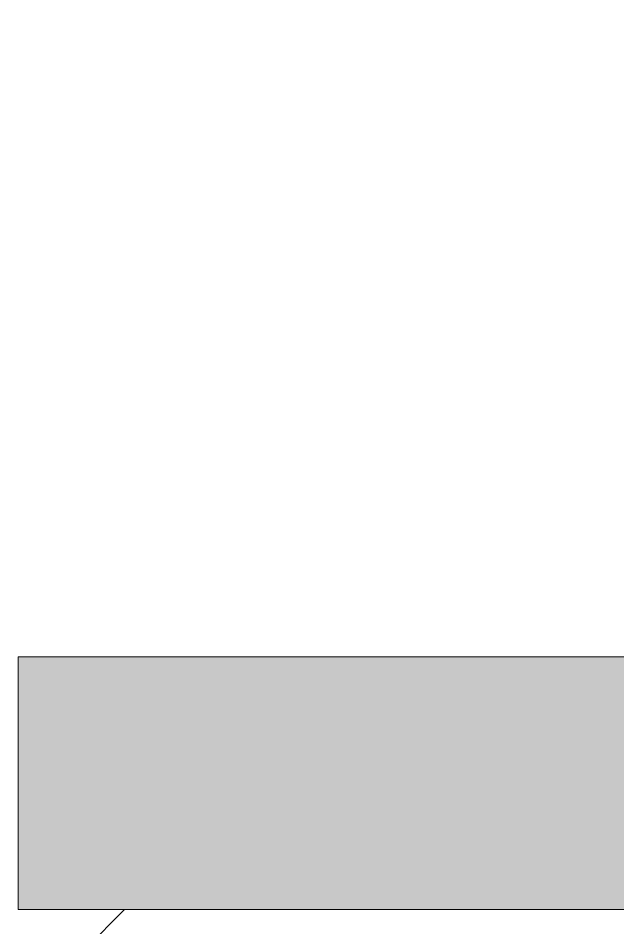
# Model space of a CAD drawing. Header units: millimetres. Extents: x 35144 to 233944, y -8553 to 29000.
# Drawn here: x 145283.7 to 145319.3, y 12123.9 to 12177.9 of the extents above; entities that cross this region are included whole.
import ezdxf

# ---------------------------------------------------------------- set-up
doc = ezdxf.new("R2010")
doc.units = ezdxf.units.MM
for name, color, linetype, lineweight, true_color in [('A-DOOR-3', 7, 'Continuous', 5, 0xaaaaaa), ('A-DOOR-FRAM-2', 7, 'Continuous', 5, 0xe2e2e2), ('A-DOOR-FRAM-3', 7, 'Continuous', 5, 0xaaaaaa)]:
    doc.layers.add(name, color=color, linetype=linetype, lineweight=lineweight, true_color=true_color)
doc.layers.add('I-WALL-32', color=7, linetype='Continuous', lineweight=5)

# ---------------------------------------------------------------- blocks, each defined once
blk = doc.blocks.new('110_Дверь_СКБ_2Ст - Д-2 1450x2100h_Лестничная клетка EIS60-31891763-1_5_2_птичка')
at = {"layer": 'A-DOOR-FRAM-2'}
blk.add_hatch(color=256, dxfattribs=at).paths.add_polyline_path([(-687.5, -11), (-672.5, -11), (-672.5, 30), (-687.5, 30)])
at = {"layer": 'A-DOOR-FRAM-3'}
for p, q in [((-672.5, 30), (-687.5, 30)), ((-687.5, 30), (-687.5, -11)), ((-672.5, -11), (-672.5, 30))]:
    blk.add_line(p, q, dxfattribs=at)

msp = doc.modelspace()

# ---------------------------------------------------------------- hatches: boundary and pattern name
at = {"layer": 'I-WALL-32'}
h = msp.add_hatch(dxfattribs=at)
h.set_pattern_fill('FP_91', color=256, style=0, pattern_type=2)
h.set_pattern_definition([(45, (106933.74, 0), (-285.123, 285.123), []), (45, (107218.87, 0), (-285.123, 285.123), [504.031, -100.806, 16.764, -84.042])])
h.paths.add_polyline_path([(145324.742, 11200), (145324.742, 12125), (145203.742, 12125), (145203.742, 11200)])
h.paths.add_polyline_path([(145203.742, 13525), (145324.742, 13525), (145324.742, 15200), (145203.742, 15200), (145203.742, 13550)])

# ---------------------------------------------------------------- block references
at = {"layer": 'A-DOOR-3', "rotation": 89.99999999999991}
msp.add_blockref('110_Дверь_СКБ_2Ст - Д-2 1450x2100h_Лестничная клетка EIS60-31891763-1_5_2_птичка', (145313.742, 12812.5), dxfattribs=at)

doc.saveas('drawing.dxf')
